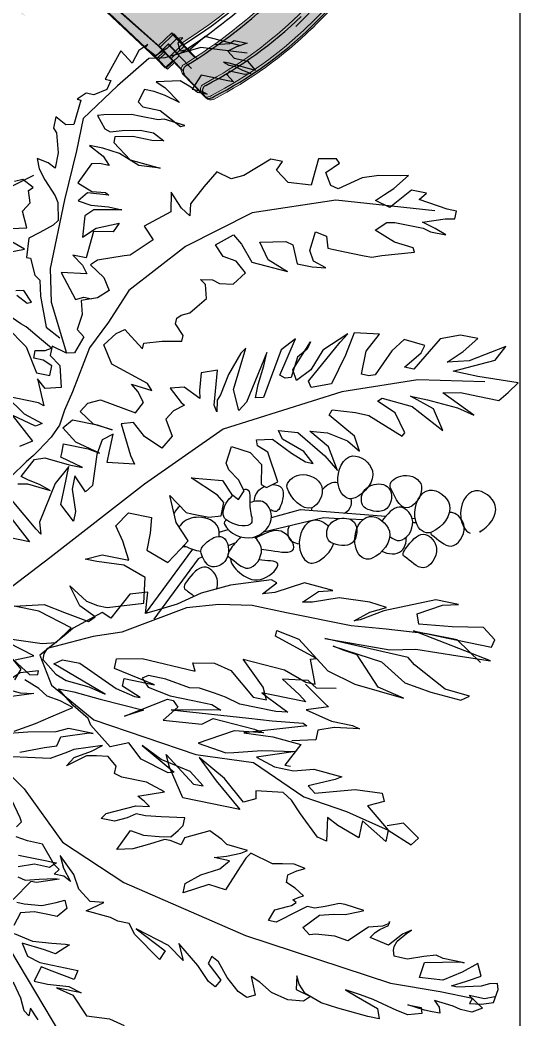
# Model space of a CAD drawing. Header units: millimetres. Extents: x -2729 to 15248, y -12439 to 5292.
# Drawn here: x 6754 to 6833.4, y -9049.9 to -8891.2 of the extents above; entities that cross this region are included whole.
import ezdxf

# ---------------------------------------------------------------- set-up
doc = ezdxf.new("R2010")
doc.units = ezdxf.units.MM
doc.layers.add('ARBOLES', color=118, linetype='Continuous')
doc.layers.add('tefris', color=39, linetype='Continuous')
doc.layers.add('DUVAR', color=7, linetype='Continuous', lineweight=30)

# ---------------------------------------------------------------- blocks, each defined once
blk = doc.blocks.new('drudtu')
at = {"layer": 'ARBOLES', "color": 108}
for points in [[(-13.0392, 0.1993), (-13.1154, 0.2967)], [(-13.3738, 0.1909), (-13.4077, 0.1401), (-13.4586, 0.1062), (-13.4586, 0.0766), (-13.4374, 0.0766), (-13.4289, 0.0977), (-13.4289, 0.1189), (-13.412, 0.1189), (-13.4077, 0.0977), (-13.3993, 0.085), (-13.3865, 0.1104), (-13.3654, 0.1485), (-13.3611, 0.1612), (-13.3484, 0.1909)], [(-13.3018, 0.1824), (-13.3145, 0.157), (-13.3103, 0.1485), (-13.2891, 0.1697), (-13.2933, 0.1866)], [(-13.2213, 0.2374), (-13.2001, 0.1866), (-13.1832, 0.2374)], [(-13.162, 0.2247), (-13.1536, 0.1909), (-13.1197, 0.2078), (-13.0985, 0.1951), (-13.0731, 0.2036), (-13.0646, 0.1951), (-13.0519, 0.2205), (-13.0604, 0.2374)], [(-14.0008, -0.6726), (-14.0093, -0.6302), (-13.9966, -0.6091), (-14.005, -0.554), (-14.0304, -0.5964), (-14.0432, -0.6133), (-14.0432, -0.5371), (-14.0432, -0.5159), (-14.0516, -0.5329), (-14.0728, -0.5794), (-14.077, -0.554), (-14.077, -0.4736), (-14.0686, -0.4397), (-14.0643, -0.4143), (-14.0601, -0.3805), (-14.0643, -0.3593), (-14.0559, -0.3043), (-14.0559, -0.2662), (-14.0643, -0.2535), (-14.0813, -0.2704), (-14.0898, -0.3212), (-14.0898, -0.372), (-14.0898, -0.4143), (-14.0982, -0.4355), (-14.1194, -0.3297), (-14.1025, -0.499), (-14.0982, -0.5498), (-14.0898, -0.6175), (-14.094, -0.626), (-14.1363, -0.4948), (-14.1321, -0.5583), (-14.1363, -0.6218), (-14.1872, -0.5964), (-14.1872, -0.6091)], [(-14.005, -0.6048), (-14.0389, -0.6556), (-14.0432, -0.6641), (-14.0601, -0.6175), (-14.0728, -0.6768), (-14.0728, -0.7234), (-14.077, -0.7403), (-14.0855, -0.6853), (-14.0982, -0.6514), (-14.1194, -0.6514), (-14.1321, -0.6006)]]:
    blk.add_lwpolyline(points, dxfattribs=at)
at = {"layer": 'ARBOLES', "color": 92}
for points in [[(-12.6706, -0.1859), (-12.6664, -0.1055), (-12.7003, -0.0801), (-12.7087, -0.0589), (-12.6918, -0.0504), (-12.6791, -0.0589), (-12.6833, -0.0462), (-12.7087, -0.0293), (-12.7299, -0.0081), (-12.7172, 0.0173), (-12.7087, 0.0131), (-12.7257, 0.03), (-12.7553, 0.0385), (-12.7342, 0.0681), (-12.8019, 0.0893), (-12.8019, 0.0766), (-12.8231, 0.0808), (-12.8401, 0.1062), (-12.8401, 0.1231), (-12.857, 0.1401), (-12.857, 0.1316), (-12.9121, 0.1358), (-12.9163, 0.1528), (-12.9036, 0.1782), (-12.929, 0.1782), (-12.9375, 0.1697), (-12.9799, 0.157), (-13.0138, 0.157), (-13.0053, 0.1739), (-13.001, 0.1993), (-13.0222, 0.1909), (-13.0434, 0.1739), (-13.0731, 0.1443), (-13.0858, 0.1358), (-13.1239, 0.1274), (-13.1366, 0.1358), (-13.1578, 0.1612), (-13.1747, 0.1824), (-13.2171, 0.1782), (-13.2171, 0.1697), (-13.251, 0.1528), (-13.2595, 0.1401), (-13.2933, 0.1316), (-13.3569, 0.1062), (-13.3738, 0.0723)], [(-13.2806, -0.8546), (-13.3061, -0.7107), (-13.3654, -0.554), (-13.4967, -0.317), (-13.6492, -0.173), (-13.8483, -0.0037), (-13.9881, 0.1191)], [(-14.0389, 0.0471), (-14.0347, -0.0249), (-14.0262, -0.0545), (-13.9881, -0.0799), (-13.9669, -0.0037), (-13.9669, 0.0513), (-13.95, -0.0122), (-13.9584, -0.0587), (-13.9669, -0.1138), (-13.9542, -0.1265), (-13.9372, -0.0884), (-13.8991, -0.0587), (-13.9245, -0.1011), (-13.9288, -0.1265), (-13.9288, -0.1476), (-13.9034, -0.2238), (-13.8483, -0.2154), (-13.8313, -0.1646), (-13.8356, -0.1053), (-13.8356, -0.0799), (-13.8186, -0.1138), (-13.8186, -0.173), (-13.7805, -0.1519), (-13.7509, -0.1307), (-13.717, -0.1519), (-13.717, -0.2027), (-13.7509, -0.2069), (-13.789, -0.2069), (-13.8059, -0.2577), (-13.772, -0.2789), (-13.7509, -0.2916), (-13.717, -0.2577), (-13.6619, -0.2323), (-13.6915, -0.2746), (-13.6915, -0.2873), (-13.6915, -0.3254), (-13.6831, -0.3508), (-13.6534, -0.3508), (-13.6407, -0.3339), (-13.6153, -0.2704), (-13.6111, -0.3043), (-13.6068, -0.3381), (-13.6322, -0.3635), (-13.6407, -0.3805), (-13.6195, -0.3889), (-13.5983, -0.372), (-13.5814, -0.3466), (-13.5687, -0.3381), (-13.5306, -0.3424), (-13.5348, -0.3847), (-13.556, -0.4143), (-13.5983, -0.4228), (-13.6026, -0.4355), (-13.5856, -0.4567), (-13.5263, -0.4228), (-13.5179, -0.3974), (-13.5052, -0.3932), (-13.4967, -0.427), (-13.5179, -0.4736), (-13.5306, -0.5075), (-13.5306, -0.5244), (-13.5094, -0.499), (-13.4924, -0.4482), (-13.4755, -0.4355), (-13.4713, -0.4778), (-13.5094, -0.5456), (-13.5348, -0.5794), (-13.4882, -0.5498), (-13.4628, -0.5032), (-13.4586, -0.5413), (-13.467, -0.5879), (-13.484, -0.6175), (-13.4543, -0.6006), (-13.4204, -0.5371), (-13.4077, -0.5413), (-13.4035, -0.5921), (-13.4035, -0.6218), (-13.4331, -0.7022), (-13.4247, -0.7064), (-13.3865, -0.6768), (-13.3696, -0.6345), (-13.3611, -0.6429), (-13.3654, -0.7107), (-13.4035, -0.7869), (-13.3611, -0.7572), (-13.3442, -0.7022), (-13.3442, -0.7403), (-13.3484, -0.808), (-13.3569, -0.8461), (-13.323, -0.7699), (-13.3145, -0.808), (-13.3145, -0.8461), (-13.3145, -0.8927), (-13.2933, -0.9096), (-13.2679, -0.9266), (-13.2722, -0.8377), (-13.2722, -0.7826), (-13.2298, -0.8673), (-13.1959, -0.8842), (-13.2425, -0.8123), (-13.2552, -0.7657), (-13.2256, -0.7953), (-13.1917, -0.8207), (-13.1917, -0.7826), (-13.2086, -0.7403), (-13.2849, -0.698), (-13.2849, -0.6768), (-13.2467, -0.7064), (-13.2298, -0.7107), (-13.2256, -0.6641), (-13.2552, -0.6429), (-13.3145, -0.6175), (-13.3188, -0.6048), (-13.3188, -0.5879), (-13.2679, -0.5879), (-13.2256, -0.6091), (-13.234, -0.554), (-13.2849, -0.5456), (-13.3526, -0.5286), (-13.3696, -0.4863), (-13.3569, -0.4778), (-13.2595, -0.5286), (-13.2383, -0.5413), (-13.2849, -0.4948), (-13.3315, -0.4778), (-13.3611, -0.4524), (-13.3399, -0.4397), (-13.2722, -0.4651), (-13.2891, -0.4609), (-13.3103, -0.444), (-13.3569, -0.4397), (-13.3611, -0.427), (-13.3569, -0.4143), (-13.2722, -0.4313), (-13.3018, -0.4059), (-13.412, -0.3889), (-13.4162, -0.372), (-13.3865, -0.372), (-13.3442, -0.3762), (-13.3145, -0.3762), (-13.4289, -0.3551), (-13.4501, -0.3424), (-13.4077, -0.3212), (-13.3145, -0.3297), (-13.3272, -0.3212), (-13.3781, -0.3043), (-13.4247, -0.2958), (-13.4374, -0.2916), (-13.4628, -0.2958), (-13.4501, -0.2873), (-13.3738, -0.2789), (-13.3865, -0.245), (-13.4247, -0.2492), (-13.4416, -0.2535), (-13.4247, -0.2154), (-13.4331, -0.1857), (-13.4586, -0.2154), (-13.4628, -0.2238), (-13.4797, -0.2027), (-13.5009, -0.19), (-13.5348, -0.2111), (-13.5645, -0.1942), (-13.5475, -0.1519), (-13.5221, -0.1222), (-13.5306, -0.0968), (-13.5941, -0.1307), (-13.6111, -0.1434), (-13.6195, -0.0841), (-13.5941, -0.0841), (-13.556, -0.0841), (-13.5729, -0.063), (-13.6068, -0.0587), (-13.6746, -0.063), (-13.6915, -0.0503), (-13.6619, -0.0206), (-13.6915, -0.0206), (-13.7381, -0.0376), (-13.7593, -0.0376), (-13.7297, -0.0037), (-13.6915, -0.0037), (-13.6449, -0.0037), (-13.6873, 0.0175), (-13.7763, 0.0344), (-13.8017, 0.0259), (-13.7932, 0.0386), (-13.7424, 0.1021)], [(-13.772, 0.1064), (-13.8229, 0.0471), (-13.8229, 0.0937)], [(-14.0813, 0.0259), (-14.0643, -0.0122), (-14.0474, 0.0471)], [(-14.0686, 0.0513), (-14.1067, -0.0122), (-14.1025, -0.0291), (-14.094, -0.0291), (-14.1067, 0.009), (-14.1406, 0.0429)], [(-14.1448, 0.0725), (-14.1491, 0.0005), (-14.1448, -0.0291), (-14.1702, 0.0429)], [(-14.3058, 0.0217), (-14.3524, -0.0503), (-14.4498, -0.1561), (-14.5091, -0.3043), (-14.5684, -0.5879), (-14.6066, -0.9181), (-14.6023, -1.0282), (-14.6023, -1.1001), (-14.615, -1.0961), (-14.6108, -1.1215), (-14.6023, -1.1469), (-14.5727, -1.1511), (-14.56, -1.1469), (-14.5642, -1.13), (-14.5727, -1.113), (-14.5854, -1.0622), (-14.5854, -1.0495), (-14.5684, -1.0792), (-14.5515, -1.1088), (-14.5261, -1.0961), (-14.5515, -1.0665), (-14.5769, -1.0284), (-14.5812, -0.9776), (-14.5473, -0.9818), (-14.5303, -1.058), (-14.5303, -1.0665), (-14.5303, -1.0199), (-14.5261, -1.003), (-14.5346, -0.9776), (-14.5473, -0.9437), (-14.5473, -0.9268), (-14.5473, -0.9141), (-14.5346, -0.9098), (-14.5261, -0.9098), (-14.5134, -0.9141), (-14.4922, -0.931), (-14.4837, -0.9395), (-14.4964, -0.9225), (-14.5261, -0.8971), (-14.5176, -0.8548), (-14.5049, -0.8633), (-14.4964, -0.8717), (-14.4837, -0.8887), (-14.4753, -0.8887), (-14.4795, -0.8887), (-14.488, -0.876), (-14.4964, -0.8463), (-14.5346, -0.8082), (-14.5303, -0.7786), (-14.5346, -0.7363), (-14.5388, -0.7236), (-14.5261, -0.7066), (-14.4922, -0.7363), (-14.4837, -0.7659), (-14.4795, -0.7913), (-14.4668, -0.8209), (-14.4625, -0.8294), (-14.4583, -0.7871), (-14.4583, -0.7744), (-14.471, -0.7447), (-14.4795, -0.7236), (-14.4795, -0.7066), (-14.4922, -0.6897), (-14.5261, -0.6474), (-14.5261, -0.6304), (-14.5007, -0.6389), (-14.488, -0.6643), (-14.4837, -0.6728), (-14.4753, -0.6812), (-14.471, -0.6728), (-14.4625, -0.6855), (-14.4583, -0.6939), (-14.4456, -0.6728), (-14.4371, -0.6516), (-14.4287, -0.6516), (-14.4202, -0.6516), (-14.4075, -0.6685), (-14.399, -0.6855), (-14.3948, -0.6601), (-14.399, -0.6347), (-14.4032, -0.6135), (-14.3905, -0.5627), (-14.4032, -0.5542), (-14.4244, -0.5457), (-14.4795, -0.5246), (-14.4753, -0.4865), (-14.5049, -0.4357), (-14.4837, -0.4357), (-14.4583, -0.4653), (-14.4371, -0.5034), (-14.4159, -0.5203), (-14.4159, -0.4865), (-14.4075, -0.5119), (-14.3948, -0.5415), (-14.3863, -0.5542), (-14.3821, -0.5076), (-14.3736, -0.4949), (-14.3609, -0.4653), (-14.3863, -0.4145), (-14.4032, -0.4103), (-14.399, -0.3849), (-14.399, -0.3722), (-14.4159, -0.3425), (-14.4244, -0.3256), (-14.4329, -0.3087), (-14.4414, -0.2748), (-14.3948, -0.296), (-14.399, -0.3256), (-14.3948, -0.3595), (-14.3905, -0.3849), (-14.3736, -0.3976), (-14.3609, -0.406), (-14.3439, -0.406), (-14.3524, -0.3552), (-14.3566, -0.3214), (-14.3566, -0.3002), (-14.3693, -0.2833), (-14.3821, -0.2579), (-14.3821, -0.2282), (-14.3693, -0.2367), (-14.3397, -0.296), (-14.3355, -0.3256), (-14.327, -0.3129), (-14.3185, -0.296), (-14.2973, -0.351), (-14.2846, -0.3087), (-14.2846, -0.2536), (-14.2804, -0.2367), (-14.2634, -0.2367), (-14.2465, -0.2155), (-14.2507, -0.1901), (-14.255, -0.169), (-14.2846, -0.1309), (-14.2634, -0.1436), (-14.2423, -0.1774), (-14.2253, -0.1986), (-14.2465, -0.1393), (-14.255, -0.1266), (-14.2761, -0.0928), (-14.2973, 0.0385)], [(-14.2761, -0.025), (-14.255, -0.0758), (-14.2465, -0.1012), (-14.2253, -0.1055), (-14.2041, -0.1647), (-14.2041, -0.1732), (-14.2041, -0.1182), (-14.2168, -0.0928), (-14.2296, -0.0335), (-14.2465, 0.0258)], [(-14.2338, -0.0039), (-14.2084, -0.0462), (-14.1872, -0.0758), (-14.1575, -0.1182), (-14.1491, -0.0885), (-14.1448, -0.0589), (-14.1321, -0.0377), (-14.1194, -0.0039)], [(-12.6833, -0.2028), (-12.6918, -0.1012), (-12.7299, -0.0293), (-12.7384, 0.0046), (-12.8104, 0.0596), (-12.8951, 0.1189), (-12.9672, 0.1189), (-13.0773, 0.1231), (-13.2298, 0.1231), (-13.3018, 0.1062), (-13.4035, 0.0512)], [(-14.5896, -1.1469), (-14.5981, -1.1257), (-14.5981, -1.0919), (-14.6193, -1.1257), (-14.632, -1.1046), (-14.632, -1.0792), (-14.6278, -1.0622), (-14.6235, -1.0199), (-14.6362, -1.0326), (-14.6489, -1.0368), (-14.6489, -1.0199), (-14.6489, -1.003), (-14.6447, -0.9649), (-14.6447, -0.9945), (-14.6574, -0.9987), (-14.6659, -0.9691), (-14.6616, -0.9437), (-14.6489, -0.8887), (-14.6447, -0.859), (-14.6405, -0.8252), (-14.6489, -0.8506), (-14.6659, -0.9014), (-14.6871, -0.9098), (-14.6871, -0.8844), (-14.6828, -0.8167), (-14.6786, -0.7786), (-14.6659, -0.7405), (-14.6489, -0.7236), (-14.632, -0.7151), (-14.6616, -0.7193), (-14.6701, -0.7532), (-14.6828, -0.7405), (-14.6871, -0.7066), (-14.6786, -0.6685), (-14.6616, -0.6389), (-14.6532, -0.6177), (-14.6913, -0.6347), (-14.6998, -0.6177), (-14.6913, -0.5966), (-14.6659, -0.5669), (-14.6362, -0.5415), (-14.6278, -0.5246), (-14.6447, -0.5203), (-14.6744, -0.5542), (-14.6913, -0.5457), (-14.6828, -0.5288), (-14.6532, -0.4992), (-14.6405, -0.4822), (-14.615, -0.4484), (-14.6489, -0.4653), (-14.6235, -0.4272), (-14.6023, -0.351), (-14.6362, -0.423), (-14.6574, -0.4145), (-14.615, -0.351), (-14.5939, -0.3341), (-14.5939, -0.3087), (-14.5896, -0.2917), (-14.5854, -0.2367), (-14.56, -0.2706), (-14.5642, -0.2409), (-14.543, -0.2113), (-14.5134, -0.1944), (-14.4795, -0.1563), (-14.5049, -0.169), (-14.5303, -0.1901), (-14.5218, -0.1732), (-14.5218, -0.152), (-14.5091, -0.1605), (-14.5007, -0.1478), (-14.4625, -0.1139), (-14.4625, -0.0801), (-14.4583, -0.0547)], [(-14.4371, -0.0504), (-14.4244, -0.0589), (-14.4159, -0.0547), (-14.3821, -0.0293)], [(-14.1236, 0.0173), (-14.0982, 0.0088), (-14.0813, 0.03)], [(-12.6791, -0.1309), (-12.6706, -0.1605), (-12.6622, -0.169), (-12.6622, -0.1986), (-12.6749, -0.1774), (-12.6876, -0.1605), (-12.7003, -0.1774), (-12.7003, -0.1944), (-12.7003, -0.2071), (-12.7172, -0.2282), (-12.713, -0.169), (-12.713, -0.1563), (-12.7172, -0.169), (-12.7172, -0.1817), (-12.7215, -0.1986), (-12.7257, -0.2198), (-12.7299, -0.2071), (-12.7299, -0.1732), (-12.7384, -0.169), (-12.7511, -0.1859), (-12.7511, -0.1732), (-12.7511, -0.1563), (-12.7511, -0.1393), (-12.7511, -0.1139), (-12.785, -0.1012), (-12.785, -0.1224), (-12.7892, -0.1351), (-12.7892, -0.1139), (-12.7808, -0.097), (-12.7723, -0.0716), (-12.785, -0.0208), (-12.7935, -0.042), (-12.8189, -0.0801), (-12.8104, -0.0462), (-12.8062, -0.0208), (-12.8062, 0.0004), (-12.8358, 0.0088), (-12.8443, -0.0039), (-12.8443, -0.042), (-12.8697, -0.0928), (-12.8655, -0.1012), (-12.8613, -0.0547), (-12.8655, -0.042), (-12.8655, -0.0039), (-12.8655, 0.0173), (-12.8782, 0.0766), (-12.8824, 0.0893), (-12.9079, 0.0681), (-12.9121, 0.0554), (-12.9036, 0.03), (-12.8951, -0.0081), (-12.8951, -0.0377), (-12.9079, -0.0631), (-12.9121, -0.0377), (-12.9121, 0.0046), (-12.9206, 0.0427), (-12.9333, 0.0427), (-12.9629, 0.0004), (-12.9672, -0.0674), (-12.9714, -0.0208), (-12.9544, 0.0258), (-12.9502, 0.0639), (-12.9502, 0.0935), (-12.9672, 0.0596), (-12.9841, 0.0427), (-12.9841, 0.0639), (-12.9883, 0.0808), (-13.0349, 0.102), (-13.0476, 0.0681), (-13.0434, 0.0385), (-13.0476, 0.03), (-13.0519, 0.0766), (-13.0731, 0.0935), (-13.0773, 0.0639), (-13.0731, 0.0258), (-13.0731, -0.0039), (-13.0858, 0.0554), (-13.1027, 0.0723), (-13.1493, 0.0681), (-13.1239, 0.0427), (-13.1027, -0.0039), (-13.1239, 0.0046), (-13.1324, 0.0469), (-13.1917, 0.0512), (-13.1917, 0.0808), (-13.2086, 0.0554), (-13.2256, 0.0427), (-13.234, 0.0977), (-13.2849, 0.0554), (-13.2764, 0.0385), (-13.2764, 0.0215)], [(-14.8607, -0.2367), (-14.704, -0.0928)], [(-14.4964, -0.0674), (-14.4964, -0.1266), (-14.4964, -0.1436), (-14.4964, -0.152), (-14.5091, -0.1393), (-14.5091, -0.1055), (-14.5218, -0.0716)], [(-14.543, -0.0758), (-14.5473, -0.0928), (-14.5388, -0.1224), (-14.5303, -0.1563), (-14.5303, -0.1647), (-14.5473, -0.1182), (-14.5473, -0.1055), (-14.5939, -0.0758)], [(-14.5981, -0.0843), (-14.5981, -0.1012), (-14.5939, -0.1393), (-14.5812, -0.169), (-14.5727, -0.1859), (-14.5896, -0.1944), (-14.6108, -0.1774), (-14.6108, -0.1563), (-14.6108, -0.1266), (-14.6193, -0.097), (-14.6489, -0.0885)], [(-14.6659, -0.0928), (-14.6744, -0.1351), (-14.6701, -0.1774), (-14.6659, -0.2071), (-14.6659, -0.2155), (-14.6913, -0.1901), (-14.6871, -0.1647), (-14.6828, -0.1139), (-14.7082, -0.1309), (-14.7167, -0.1605), (-14.7167, -0.2452), (-14.7379, -0.2409), (-14.7294, -0.1901), (-14.7252, -0.1647), (-14.7591, -0.1563), (-14.7591, -0.1859), (-14.7548, -0.2325), (-14.7633, -0.2621), (-14.7633, -0.2071), (-14.7718, -0.2452), (-14.8099, -0.2833), (-14.8057, -0.3341), (-14.8141, -0.3679)], [(-14.8396, -0.1817), (-14.8184, -0.1605), (-14.8353, -0.1605), (-14.8269, -0.1478), (-14.8014, -0.1351), (-14.7718, -0.1139), (-14.7633, -0.0928), (-14.7676, -0.0716), (-14.6616, -0.0377), (-14.6701, -0.025), (-14.6532, -0.0123), (-14.5812, 0.0088), (-14.5218, 0.0088), (-14.4795, 0.0385), (-14.4583, 0.0427), (-14.4032, 0.0427), (-14.327, 0.0427), (-14.2973, 0.0554), (-14.2889, 0.0554)]]:
    blk.add_lwpolyline(points, dxfattribs=at)
at = {"layer": 'ARBOLES', "color": 72}
for points in [[(-12.9375, -0.6728), (-12.9587, -0.4568), (-13.0222, -0.2833), (-13.1239, -0.1563), (-13.2425, -0.0547), (-13.3188, -0.025), (-13.3823, 0.0046), (-13.484, 0.0215), (-13.5263, 0.03), (-13.5602, 0.0342), (-13.5899, 0.0469), (-13.6238, 0.0681), (-13.6365, 0.0766), (-13.6534, 0.0893), (-13.6916, 0.1147)], [(-13.7043, 0.0977), (-13.7, 0.0766), (-13.7043, 0.0258), (-13.6958, 0.0512), (-13.6916, 0.0766), (-13.6873, 0.0935), (-13.6534, 0.0766), (-13.645, 0.0723), (-13.6365, 0.0512), (-13.6407, -0.0039), (-13.6407, -0.0335), (-13.628, 0.0173), (-13.6195, 0.0173), (-13.5984, 0.0173), (-13.5984, -0.0377), (-13.6026, -0.0631), (-13.5899, -0.0081), (-13.5645, 0.0258), (-13.5433, 0.0088), (-13.5433, -0.0462), (-13.5475, -0.0801), (-13.5433, -0.0377), (-13.5221, -0.0039), (-13.5009, -0.0166), (-13.4882, -0.042), (-13.5009, -0.1224), (-13.4755, -0.1351), (-13.4543, -0.1182), (-13.4416, -0.1012), (-13.4459, -0.1478), (-13.4331, -0.1351), (-13.4077, -0.0504), (-13.3696, -0.025), (-13.3399, -0.0462), (-13.3272, -0.0631), (-13.3399, -0.0801), (-13.3611, -0.1097), (-13.3484, -0.1097), (-13.3357, -0.1478), (-13.3272, -0.1901), (-13.3145, -0.1901), (-13.2933, -0.169), (-13.2806, -0.169), (-13.2722, -0.1774), (-13.2637, -0.1944), (-13.2467, -0.2071), (-13.2256, -0.224), (-13.1959, -0.2155), (-13.1874, -0.2028), (-13.1832, -0.2282), (-13.1874, -0.2452), (-13.1832, -0.2748), (-13.1536, -0.296), (-13.1324, -0.2706), (-13.1281, -0.2409), (-13.107, -0.2198), (-13.0773, -0.2536), (-13.0942, -0.2748), (-13.1281, -0.3044), (-13.1324, -0.3849), (-13.1281, -0.3722), (-13.1154, -0.3383), (-13.0815, -0.3129), (-13.0688, -0.3679), (-13.0731, -0.3849), (-13.1112, -0.4018), (-13.1112, -0.4357), (-13.107, -0.4653), (-13.0985, -0.4357), (-13.0773, -0.423), (-13.0349, -0.4272), (-13.0392, -0.4526), (-13.0646, -0.4611), (-13.0646, -0.4738), (-13.0646, -0.4949), (-13.0646, -0.5415), (-13.0646, -0.5584), (-13.0561, -0.5796), (-13.0349, -0.6474), (-13.0265, -0.6431), (-13.0222, -0.6008), (-13.0053, -0.5542), (-12.9841, -0.5754), (-12.9799, -0.5923), (-12.9799, -0.6558), (-12.9841, -0.6728), (-12.9841, -0.7066), (-12.9756, -0.6812), (-12.9672, -0.6516), (-12.9502, -0.6982), (-12.946, -0.7193), (-12.929, -0.7193), (-12.929, -0.6982), (-12.9206, -0.6347), (-12.9036, -0.6474), (-12.9036, -0.6135), (-12.9502, -0.5754), (-12.9417, -0.5415), (-12.9248, -0.5584), (-12.9079, -0.5754), (-12.874, -0.6008), (-12.8782, -0.5839), (-12.8867, -0.5373), (-12.8994, -0.5034), (-12.9333, -0.4568), (-12.929, -0.4399), (-12.9036, -0.423), (-12.8782, -0.4484), (-12.8697, -0.4399), (-12.8782, -0.4018), (-12.9375, -0.3976), (-12.9417, -0.3468), (-12.9206, -0.3171), (-12.8994, -0.3256), (-12.8994, -0.3002), (-12.946, -0.2494), (-12.9587, -0.224), (-12.9502, -0.1901), (-12.9883, -0.169), (-13.0307, -0.1478), (-13.0561, -0.152), (-13.0434, -0.1309), (-13.0138, -0.1012), (-13.0561, -0.1097), (-13.0985, -0.0589), (-13.1239, -0.0843), (-13.1663, -0.042), (-13.1705, -0.0293), (-13.1917, 0.0258), (-13.2044, 0.0385), (-13.2256, 0.0046), (-13.251, -0.0123), (-13.2722, 0.0088), (-13.2849, 0.0427), (-13.3145, 0.0342), (-13.3484, 0.0385), (-13.3611, 0.0215), (-13.3993, 0.0342), (-13.4035, 0.0512), (-13.395, 0.085), (-13.4162, 0.085), (-13.4331, 0.0596), (-13.4797, 0.0469), (-13.4882, 0.0808), (-13.4713, 0.102), (-13.5263, 0.0766), (-13.5221, 0.0893), (-13.5221, 0.1612), (-13.5518, 0.1147), (-13.5645, 0.0723), (-13.5729, 0.085), (-13.5602, 0.1401), (-13.6068, 0.085), (-13.6238, 0.1104)], [(-13.8822, -0.9689), (-13.8441, -0.9096), (-13.8441, -0.8419), (-13.8525, -0.753), (-13.861, -0.6768), (-13.861, -0.5329), (-13.861, -0.4567), (-13.8737, -0.3847), (-13.8949, -0.317), (-13.9754, -0.19), (-13.9966, -0.1307), (-14.0432, -0.0376), (-14.0559, -0.0333), (-14.0686, -0.0333), (-14.094, -0.0672), (-14.1025, -0.0926), (-14.1067, -0.1434), (-14.1152, -0.1815), (-14.0728, -0.0587), (-14.0601, -0.0757), (-14.0601, -0.1138), (-14.0982, -0.2027), (-14.1067, -0.245), (-14.1067, -0.2577), (-14.0898, -0.2154), (-14.0728, -0.2154), (-14.0728, -0.2831), (-14.0559, -0.19), (-14.0347, -0.19), (-14.022, -0.245), (-14.0262, -0.3635), (-14.0093, -0.3551), (-14.0008, -0.4016), (-14.0093, -0.4397), (-14.0559, -0.499), (-14.0559, -0.5286), (-14.0304, -0.5159), (-13.9796, -0.4609), (-13.9838, -0.554), (-14.0008, -0.6048), (-14.0008, -0.626), (-13.95, -0.6048), (-13.9457, -0.6175), (-13.9372, -0.5879), (-13.9161, -0.5202), (-13.9034, -0.5202), (-13.9118, -0.571), (-13.9669, -0.6472), (-13.9838, -0.7107), (-13.9923, -0.8207), (-13.9796, -0.7615), (-13.9203, -0.7022), (-13.9161, -0.6726), (-13.9118, -0.6472), (-13.9245, -0.7572), (-13.9584, -0.8165), (-13.9669, -0.8758), (-13.9711, -0.9435), (-13.9584, -0.9604), (-13.9542, -0.9054), (-13.9161, -0.8292), (-13.9034, -0.8123), (-13.8991, -0.626), (-13.8949, -0.7699), (-13.8822, -0.825), (-13.8779, -0.9181), (-13.8737, -0.9901), (-13.8441, -0.8123), (-13.8441, -0.8885), (-13.8441, -0.9858), (-13.8271, -0.9901), (-13.8059, -0.9604), (-13.8186, -0.8927), (-13.8271, -0.8207), (-13.8059, -0.8123), (-13.7763, -0.8631), (-13.7678, -0.8969), (-13.7678, -0.8461), (-13.8144, -0.7403), (-13.8441, -0.6937), (-13.8483, -0.681), (-13.8229, -0.7107), (-13.8059, -0.7445), (-13.8017, -0.7064), (-13.8059, -0.6387), (-13.8271, -0.5837), (-13.8313, -0.5625), (-13.8017, -0.5921), (-13.7932, -0.6218), (-13.789, -0.5583), (-13.8229, -0.499), (-13.8313, -0.4736), (-13.8017, -0.499), (-13.7975, -0.4863), (-13.8271, -0.4016), (-13.8568, -0.3424), (-13.8906, -0.2958), (-13.9161, -0.2492), (-13.9245, -0.2323), (-13.8779, -0.2281), (-13.8906, -0.19), (-13.95, -0.1603), (-13.9415, -0.1392), (-13.9881, -0.0841), (-14.005, -0.0714), (-14.0601, -0.0249), (-14.1194, -0.063), (-14.1745, -0.1688), (-14.2041, -0.4016), (-14.1957, -0.5286), (-14.2465, -0.6514), (-14.2592, -0.7488), (-14.2804, -0.8461), (-14.3058, -0.8461), (-14.2719, -0.7869), (-14.2846, -0.7869), (-14.31, -0.7869), (-14.2931, -0.7361), (-14.2804, -0.7107), (-14.3312, -0.7191), (-14.327, -0.698), (-14.2846, -0.6514), (-14.2592, -0.626), (-14.2465, -0.6048), (-14.255, -0.5456), (-14.2719, -0.5498), (-14.2846, -0.5244), (-14.2423, -0.4736), (-14.2084, -0.4101), (-14.2507, -0.4567), (-14.3016, -0.5202), (-14.3016, -0.3932), (-14.2423, -0.3508), (-14.2168, -0.3381), (-14.2677, -0.4101), (-14.2677, -0.4313), (-14.2423, -0.3974), (-14.2295, -0.3297), (-14.2084, -0.2831), (-14.2507, -0.3635), (-14.255, -0.3508), (-14.238, -0.2873), (-14.2084, -0.2535), (-14.2253, -0.2154), (-14.1872, -0.1646), (-14.1745, -0.1561), (-14.1533, -0.118), (-14.1236, -0.0799), (-14.1236, -0.1138), (-14.1279, -0.173), (-14.1321, -0.2704), (-14.1533, -0.2323), (-14.0982, -0.317), (-14.0982, -0.3297), (-14.1109, -0.3424), (-14.1448, -0.317), (-14.1363, -0.4016), (-14.1194, -0.4228), (-14.1236, -0.5159), (-14.1279, -0.5371), (-14.1363, -0.4736), (-14.166, -0.4228), (-14.1787, -0.4016), (-14.1872, -0.4651), (-14.1829, -0.4821), (-14.166, -0.5413), (-14.1533, -0.6133), (-14.1829, -0.5329), (-14.1957, -0.5752), (-14.1957, -0.6175), (-14.1829, -0.6599), (-14.1872, -0.7234), (-14.1957, -0.7107), (-14.2211, -0.6556), (-14.2338, -0.6726), (-14.2084, -0.7572), (-14.2041, -0.8165), (-14.2211, -0.825), (-14.238, -0.7911), (-14.2804, -0.8461), (-14.3016, -0.9012), (-14.2846, -0.9139), (-14.2592, -0.8758), (-14.2719, -0.8419)]]:
    blk.add_lwpolyline(points, dxfattribs=at)
at = {"layer": 'ARBOLES'}
for points in [[(-13.9245, -0.2323), (-13.7669, -0.3053)], [(-13.7788, -0.3292), (-13.7847, -0.3207), (-13.9333, -0.2525)], [(-13.7184, -0.354), (-13.7092, -0.372)], [(-13.7345, -0.3931), (-13.7443, -0.379)], [(-13.6371, -0.6045), (-13.6423, -0.57), (-13.6989, -0.4484)], [(-13.6647, -0.4589), (-13.6348, -0.5172), (-13.6112, -0.7027)], [(-13.6296, -0.6542), (-13.6336, -0.6276)], [(-13.6231, -0.6975), (-13.6232, -0.6968)], [(-13.604, -0.7594), (-13.6031, -0.7664)], [(-13.612, -0.7716), (-13.6133, -0.763)], [(-13.6049, -0.8788), (-13.6051, -0.8758)], [(-13.6026, -0.8754), (-13.6026, -0.8762)], [(-13.6026, -0.9107), (-13.6026, -0.9124), (-13.6028, -0.9105)]]:
    blk.add_lwpolyline(points, dxfattribs=at)
at = {"layer": 'ARBOLES', "color": 92}
for points in [[(-13.6804, -0.2587), (-13.685, -0.2543), (-13.6913, -0.2511), (-13.6984, -0.2492)], [(-13.7656, -0.2827), (-13.7654, -0.2848), (-13.7648, -0.2869), (-13.764, -0.2889)], [(-13.695, -0.3181), (-13.6938, -0.3175), (-13.6927, -0.3168), (-13.6915, -0.316)]]:
    blk.add_open_spline(points, degree=3, dxfattribs=at)
at = {"layer": 'ARBOLES', "color": 104}
for points, knots in [([(-13.7279, -0.3554), (-13.721, -0.3551), (-13.6974, -0.3487), (-13.69, -0.3024), (-13.7074, -0.2741), (-13.7239, -0.2665), (-13.7252, -0.2659)], [0.0893167, 0.0893167, 0.0893167, 0.0893167, 0.1079303, 0.1556989, 0.1999244, 0.2037073, 0.2037073, 0.2037073, 0.2037073]), ([(-13.763, -0.2843), (-13.7632, -0.2852), (-13.7634, -0.2861), (-13.7636, -0.287), (-13.7659, -0.2979), (-13.7684, -0.311), (-13.7675, -0.3227)], [0.25320737, 0.25320737, 0.25320737, 0.25320737, 0.25597691, 0.25597691, 0.25597691, 0.28938797, 0.28938797, 0.28938797, 0.28938797]), ([(-13.6169, -0.3869), (-13.6151, -0.391), (-13.6138, -0.4046), (-13.6537, -0.4042), (-13.6944, -0.4319), (-13.6985, -0.382), (-13.6899, -0.366), (-13.6884, -0.3627), (-13.6836, -0.352), (-13.6607, -0.3504), (-13.6399, -0.3625), (-13.634, -0.367)], [0.0758218, 0.0758218, 0.0758218, 0.0758218, 0.0909654, 0.1322765, 0.163188, 0.2095062, 0.2203612, 0.2203612, 0.2203612, 0.2555869, 0.2728532, 0.2728532, 0.2728532, 0.2728532])]:
    blk.add_open_spline(points, degree=3, knots=knots, dxfattribs=at)
at = {"layer": 'ARBOLES', "color": 92}
for points, knots in [([(-13.8414, -0.3731), (-13.8357, -0.3739), (-13.8143, -0.373), (-13.7873, -0.3362), (-13.8203, -0.3132), (-13.8534, -0.2992), (-13.8561, -0.3067), (-13.8587, -0.3138), (-13.8631, -0.3214), (-13.8667, -0.3288)], [0.0841148, 0.0841148, 0.0841148, 0.0841148, 0.0989275, 0.1383661, 0.1845461, 0.2085991, 0.2085991, 0.2085991, 0.2313288, 0.2313288, 0.2313288, 0.2313288]), ([(-13.6892, -0.3645), (-13.6928, -0.3613), (-13.6963, -0.3591), (-13.6994, -0.3615), (-13.7174, -0.3755), (-13.7321, -0.4324), (-13.6693, -0.4712), (-13.6285, -0.439), (-13.6362, -0.4157), (-13.6422, -0.4063)], [0.2552211, 0.2552211, 0.2552211, 0.2552211, 0.2669469, 0.2669469, 0.2669469, 0.335188, 0.3973759, 0.4307845, 0.4613566, 0.4613566, 0.4613566, 0.4613566]), ([(-13.769, -0.3892), (-13.7694, -0.3892), (-13.7697, -0.3893), (-13.7701, -0.3894), (-13.7833, -0.3934), (-13.8028, -0.4215), (-13.812, -0.4683), (-13.7473, -0.5109), (-13.7597, -0.4669), (-13.7603, -0.4508)], [0.2415713, 0.2415713, 0.2415713, 0.2415713, 0.2426918, 0.2426918, 0.2426918, 0.2842813, 0.3332464, 0.3782505, 0.4202868, 0.4202868, 0.4202868, 0.4202868]), ([(-13.6375, -0.4153), (-13.6278, -0.4134), (-13.613, -0.4166), (-13.603, -0.4276), (-13.601, -0.4306)], [0.01459037, 0.01459037, 0.01459037, 0.01459037, 0.04252685, 0.05156097, 0.05156097, 0.05156097, 0.05156097]), ([(-13.5938, -0.4465), (-13.5916, -0.4552), (-13.5932, -0.4726), (-13.6218, -0.4761), (-13.6546, -0.4719), (-13.6491, -0.4567), (-13.6485, -0.4528)], [0.0663066, 0.0663066, 0.0663066, 0.0663066, 0.08970241, 0.11456439, 0.14580135, 0.15684259, 0.15684259, 0.15684259, 0.15684259]), ([(-13.6532, -0.7202), (-13.6569, -0.7281), (-13.6646, -0.7519), (-13.61, -0.7764), (-13.5733, -0.7265), (-13.6003, -0.7077), (-13.6215, -0.6975), (-13.6232, -0.6968)], [0.0238737, 0.0238737, 0.0238737, 0.0238737, 0.048176, 0.0989275, 0.1383661, 0.1845461, 0.1885828, 0.1885828, 0.1885828, 0.1885828]), ([(-13.6263, -0.8055), (-13.6286, -0.8058), (-13.6303, -0.8069), (-13.6311, -0.8093), (-13.6366, -0.8244), (-13.6651, -0.8591), (-13.599, -0.8887), (-13.5724, -0.8525), (-13.5749, -0.8391), (-13.5758, -0.8368)], [0.201014, 0.201014, 0.201014, 0.201014, 0.2085991, 0.2085991, 0.2085991, 0.2567751, 0.3075265, 0.3469652, 0.3556622, 0.3556622, 0.3556622, 0.3556622]), ([(-13.6036, -0.9096), (-13.589, -0.9271), (-13.5381, -0.9536), (-13.4984, -0.8691), (-13.5739, -0.8505), (-13.6082, -0.878), (-13.61, -0.8902)], [0.0036388, 0.0036388, 0.0036388, 0.0036388, 0.0699595, 0.1240003, 0.1901202, 0.2285967, 0.2285967, 0.2285967, 0.2285967])]:
    blk.add_open_spline(points, degree=3, knots=knots, dxfattribs=at)
for points, start_tangent, end_tangent in [([(-13.7714, -0.3242), (-13.7955, -0.3496), (-13.7738, -0.3809), (-13.7279, -0.3628), (-13.7496, -0.329), (-13.7714, -0.3242)], (-0.841341, -0.540504), (-0.841341, -0.540504)), ([(-13.603, -0.6555), (-13.5945, -0.7014), (-13.5498, -0.6966), (-13.551, -0.6591), (-13.58, -0.6422), (-13.603, -0.6555)], (-0.302761, -0.953066), (-0.302761, -0.953066)), ([(-13.6244, -0.8086), (-13.5591, -0.8336), (-13.5362, -0.7847), (-13.5994, -0.7651), (-13.6288, -0.7966), (-13.6244, -0.8086)], (0.593454, -0.804868), (0.593454, -0.804868))]:
    blk.add_spline(points, degree=3, dxfattribs=dict(at, start_tangent=start_tangent, end_tangent=end_tangent))
at = {"layer": 'ARBOLES', "color": 108}
for points, knots in [([(-13.7195, -0.4037), (-13.7253, -0.3981), (-13.7424, -0.3882), (-13.7651, -0.3785), (-13.7678, -0.3861), (-13.7732, -0.4012), (-13.8017, -0.4359), (-13.7409, -0.4631), (-13.7176, -0.4397), (-13.7136, -0.431)], [0.1603922, 0.1603922, 0.1603922, 0.1603922, 0.1845461, 0.2085991, 0.2085991, 0.2085991, 0.2567751, 0.3075265, 0.3359743, 0.3359743, 0.3359743, 0.3359743]), ([(-13.7364, -0.4514), (-13.7358, -0.458), (-13.7349, -0.4826), (-13.7317, -0.542), (-13.6743, -0.4853), (-13.7037, -0.4512), (-13.7115, -0.4386), (-13.7155, -0.4345)], [0.0352112, 0.0352112, 0.0352112, 0.0352112, 0.0550986, 0.1036776, 0.1508346, 0.1940577, 0.2106646, 0.2106646, 0.2106646, 0.2106646]), ([(-13.6746, -0.5005), (-13.6773, -0.4998), (-13.6894, -0.4984), (-13.7033, -0.5044), (-13.706, -0.5128), (-13.7076, -0.518), (-13.7086, -0.524), (-13.7087, -0.53)], [0.15461761, 0.15461761, 0.15461761, 0.15461761, 0.16263517, 0.18915688, 0.18915688, 0.18915688, 0.2053719, 0.2053719, 0.2053719, 0.2053719]), ([(-13.6583, -0.5848), (-13.6515, -0.5743), (-13.6422, -0.5351), (-13.7101, -0.5184), (-13.7492, -0.5526), (-13.7424, -0.5717), (-13.7398, -0.5751), (-13.7297, -0.5889), (-13.7108, -0.6017), (-13.6929, -0.6033)], [0.090791, 0.090791, 0.090791, 0.090791, 0.1240003, 0.1901202, 0.233248, 0.245985, 0.245985, 0.245985, 0.2974051, 0.2974051, 0.2974051, 0.2974051]), ([(-13.6226, -0.6133), (-13.6172, -0.6192), (-13.6064, -0.6259), (-13.594, -0.6232), (-13.5893, -0.6211)], [0.04140156, 0.04140156, 0.04140156, 0.04140156, 0.0636412, 0.07790752, 0.07790752, 0.07790752, 0.07790752]), ([(-13.688, -0.7097), (-13.6914, -0.7242), (-13.6888, -0.7557), (-13.658, -0.7584), (-13.6476, -0.7553)], [0.19340377, 0.19340377, 0.19340377, 0.19340377, 0.23581237, 0.26499579, 0.26499579, 0.26499579, 0.26499579])]:
    blk.add_open_spline(points, degree=3, knots=knots, dxfattribs=at)
for points, start_tangent, end_tangent in [([(-13.5945, -0.4792), (-13.6259, -0.5408), (-13.5764, -0.5529), (-13.5607, -0.5009), (-13.5752, -0.4828), (-13.5945, -0.4792)], (-0.857914, -0.513793), (-0.857914, -0.513793)), ([(-13.5855, -0.6291), (-13.5202, -0.6541), (-13.4973, -0.6052), (-13.5605, -0.5856), (-13.5899, -0.6171), (-13.5855, -0.6291)], (0.593454, -0.804868), (0.593454, -0.804868)), ([(-13.7072, -0.692), (-13.6418, -0.717), (-13.619, -0.6681), (-13.6821, -0.6485), (-13.7115, -0.6801), (-13.7072, -0.692)], (0.593454, -0.804868), (0.593454, -0.804868)), ([(-13.6894, -0.76), (-13.7047, -0.8057), (-13.6579, -0.8253), (-13.6328, -0.7949), (-13.6655, -0.7622), (-13.6894, -0.76)], (-0.339464, -0.940619), (-0.339464, -0.940619))]:
    blk.add_spline(points, degree=3, dxfattribs=dict(at, start_tangent=start_tangent, end_tangent=end_tangent))
for points in [[(-13.626, -0.5406), (-13.6282, -0.5405), (-13.6301, -0.5406), (-13.6318, -0.541)], [(-13.6514, -0.5519), (-13.6513, -0.5517), (-13.6511, -0.5514), (-13.651, -0.5512)], [(-13.561, -0.5857), (-13.5603, -0.5737), (-13.5694, -0.5633), (-13.5827, -0.5553)]]:
    blk.add_open_spline(points, degree=3, dxfattribs=at)
at = {"layer": 'ARBOLES', "color": 104}
for points, start_tangent, end_tangent in [([(-13.6913, -0.5967), (-13.6828, -0.6426), (-13.6381, -0.6377), (-13.6393, -0.6003), (-13.6683, -0.5834), (-13.6913, -0.5967)], (-0.302761, -0.953066), (-0.302761, -0.953066)), ([(-13.5641, -0.7125), (-13.5847, -0.7415), (-13.5315, -0.7656), (-13.517, -0.7222), (-13.5436, -0.698), (-13.5641, -0.7125)], (-0.819411, -0.573207), (-0.819411, -0.573207))]:
    blk.add_spline(points, degree=3, dxfattribs=dict(at, start_tangent=start_tangent, end_tangent=end_tangent))
blk = doc.blocks.new('dfgbdf')
at = {"layer": 'tefris', "color": 250, "lineweight": 9}
for p, q in [((-2454111.62, 525210.16), (-2454111.61, 525211.07)), ((-2454072.02, 525209.87), (-2454072.01, 525210.79)), ((-2454111.62, 525210.16), (-2454111.65, 525205.77)), ((-2454111.62, 525210.16), (-2454111.65, 525205.77)), ((-2454072.02, 525209.87), (-2454072.05, 525205.49)), ((-2454072.02, 525209.87), (-2454072.05, 525205.49)), ((-2454111.39, 525199.81), (-2454111.36, 525205.05)), ((-2454108.46, 525205.12), (-2454108.49, 525199.79)), ((-2454075.26, 525204.88), (-2454075.29, 525199.55)), ((-2454072.39, 525199.53), (-2454072.36, 525204.77)), ((-2454112.99, 525203.12), (-2454113, 525201.12)), ((-2454112.99, 525203.12), (-2454111.37, 525203.11)), ((-2454070.76, 525202.82), (-2454072.37, 525202.83)), ((-2454070.76, 525202.82), (-2454070.77, 525200.82)), ((-2454113, 525201.12), (-2454113.58, 525190.26)), ((-2454113, 525201.12), (-2454111.38, 525201.11)), ((-2454111.38, 525202.31), (-2454108.48, 525202.29)), ((-2454108.38, 525202.09), (-2454108.39, 525199.79)), ((-2454075.38, 525201.85), (-2454075.39, 525199.55)), ((-2454075.28, 525202.05), (-2454072.38, 525202.03)), ((-2454114.36, 525164.5), (-2454111.39, 525199.81)), ((-2454111.39, 525199.81), (-2454108.39, 525199.79)), ((-2454075.39, 525199.55), (-2454072.39, 525199.53)), ((-2454070.77, 525200.82), (-2454072.39, 525200.83)), ((-2454069.9, 525163.74), (-2454072.39, 525199.53)), ((-2454070.77, 525200.82), (-2454070.35, 525189.95)), ((-2454113.58, 525190.26), (-2454112.2, 525190.25)), ((-2454070.35, 525189.95), (-2454071.73, 525189.96))]:
    blk.add_line(p, q, dxfattribs=at)
for centre, radius, start, end in [((-2454092.41, 525148.78), 65.89, 89.4588, 106.2935), ((-2454092.41, 525148.78), 65.19, 89.4588, 106.2935), ((-2454092.11, 525148.78), 65.89, 72.885, 89.7197), ((-2454092.11, 525148.78), 65.19, 72.885, 89.7197), ((-2454110.61, 525211.06), 1, 106.425, 179.5893), ((-2454110.95, 525210.55), 0.665, 128.1843, 174.5564), ((-2454110.48, 525209.9), 1.47, 98.722, 127.3174), ((-2454092.43, 525145.74), 65.93, 89.4589, 105.7679), ((-2454092.13, 525145.74), 65.93, 73.4107, 89.7196), ((-2454073.17, 525209.64), 1.47, 51.8612, 80.4566), ((-2454073.01, 525210.8), 1, 359.5893, 72.7536), ((-2454072.68, 525210.27), 0.665, 4.6222, 50.9943), ((-2454110.62, 525210.15), 1, 179.5893, 285.8993), ((-2454073.02, 525209.88), 1, 253.2792, 359.5893), ((-2454110.65, 525205.76), 1, 179.5893, 282.1717), ((-2454092.61, 525121.38), 85.29, 89.4885, 102.0701), ((-2454092.31, 525121.38), 85.29, 77.1085, 89.69), ((-2454073.05, 525205.49), 1, 257.0069, 359.5893), ((-2454092.45, 525122.75), 80.92, 77.8244, 101.3542), ((-2454072.89, 525163.53), 3, 344.9839, 3.988)]:
    blk.add_arc(centre, radius, start, end, dxfattribs=at)
blk = doc.blocks.new('cvbncvn')
at = {"layer": 'tefris'}
h = blk.add_hatch(color=33, dxfattribs=at)
h.set_gradient(color1=(172, 159, 128), one_color=1, tint=1, name='CYLINDER')
h.paths.add_polyline_path([(-2451154.22, 524897.23, 0.330551), (-2451154.33, 524898.41), (-2451154.68, 524898.8, -0.242744), (-2451154.53, 524898.21, -0.119053), (-2451154.82, 524897.59, -0.073588), (-2451167.06, 524882.94, -0.073588), (-2451182.96, 524872.39, -0.119053), (-2451183.61, 524872.17, -0.219609), (-2451184.14, 524872.34), (-2451183.83, 524872, 0.330546), (-2451182.67, 524871.76, 0.073588), (-2451166.59, 524882.42, 0.073588)])
edge = h.paths.add_edge_path()
edge.add_ellipse((-2451288.84, 524924.15), major_axis=(114.05, 51.17), ratio=0.426528, start_angle=297.7073, end_angle=323.0177, ccw=False)
edge.add_line((-2451216.49, 524904.88), (-2451191.12, 524880.59))
edge.add_line((-2451191.12, 524880.59), (-2451188.89, 524882.59))
edge.add_line((-2451188.89, 524882.59), (-2451187.35, 524880.88))
edge.add_arc((-2451227.91, 524950.9), 80.92, 300.0761, 323.6059)
edge.add_line((-2451162.77, 524902.89), (-2451164.3, 524904.6))
edge.add_line((-2451164.3, 524904.6), (-2451162.07, 524906.6))
edge.add_line((-2451162.07, 524906.6), (-2451183.88, 524935.09))
edge.add_arc((-2451186.26, 524933.26), 3, 37.4423, 56.4397)
h.paths.add_polyline_path([(-2451187.12, 524877.49, 0.479029), (-2451187.37, 524875.95), (-2451184.44, 524872.68, -0.500272), (-2451184.13, 524874.25, 0.071282), (-2451168.59, 524884.66, 0.071282), (-2451156.54, 524898.95, -0.500262), (-2451154.94, 524899.09), (-2451157.87, 524902.36, 0.479021), (-2451159.43, 524902.28, -0.054963), (-2451171.93, 524888.38, -0.054963)])
h.paths.add_polyline_path([(-2451167.06, 524882.94, 0.073588), (-2451154.82, 524897.59, 0.125422), (-2451154.52, 524898.25, 0.228135), (-2451154.68, 524898.8), (-2451154.94, 524899.09), (-2451154.94, 524899.09, 0.49885), (-2451156.53, 524898.96, -0.071299), (-2451168.59, 524884.66, -0.071299), (-2451184.13, 524874.25, 0.49886), (-2451184.44, 524872.68), (-2451184.14, 524872.34, 0.205144), (-2451183.65, 524872.16, 0.125422), (-2451182.96, 524872.39, 0.073588)])
h.paths.add_polyline_path([(-2451198.05, 524887.22), (-2451199.08, 524886.3), (-2451191.46, 524878.54), (-2451190.26, 524879.62), (-2451191.12, 524880.59)])
h.paths.add_polyline_path([(-2451166.87, 524915.14), (-2451167.9, 524914.22), (-2451162.07, 524906.6), (-2451161.2, 524905.63), (-2451160, 524906.71)])
h.paths.add_polyline_path([(-2451159.87, 524904.14), (-2451158.66, 524905.22), (-2451160, 524906.71), (-2451161.2, 524905.63)])
h.paths.add_polyline_path([(-2451190.26, 524879.62), (-2451191.46, 524878.54), (-2451190.13, 524877.05), (-2451188.92, 524878.13)])
h.paths.add_polyline_path([(-2451187.3, 524880.66), (-2451189.46, 524878.73), (-2451187.62, 524876.68, -0.254011), (-2451187.12, 524877.49, 0.005936), (-2451185.36, 524878.5)])
h = blk.add_hatch(color=33, dxfattribs=at)
h.set_gradient(color1=(172, 159, 128), one_color=1, tint=1, name='CYLINDER')
h.paths.add_polyline_path([(-2451164.23, 524904.67), (-2451162.56, 524902.81), (-2451160.4, 524904.74), (-2451162.07, 524906.6)])
h.paths.add_polyline_path([(-2451160.4, 524904.74), (-2451162.56, 524902.81), (-2451160.63, 524900.65, 0.005936), (-2451159.43, 524902.28, -0.254011), (-2451158.57, 524902.69)])
h.paths.add_polyline_path([(-2451191.12, 524880.59), (-2451189.46, 524878.73), (-2451187.3, 524880.66), (-2451188.96, 524882.52)])
at = {"layer": 'tefris', "color": 250, "xscale": -1, "rotation": 221.4302633063476}
blk.add_blockref('dfgbdf', (-958721.38, 2542560.36), dxfattribs=at)
blk = doc.blocks.new('dfghjfgjhfhgj')
at = {"layer": 'tefris'}
for p, q in [((-2450656.15, 526791.56), (-2450658.45, 526791.56)), ((-2450658.45, 526788.56), (-2450658.45, 526791.56)), ((-2450653.12, 526791.46), (-2450658.45, 526791.46)), ((-2450655.95, 526788.56), (-2450655.95, 526791.46)), ((-2450655.59, 526789.86), (-2450657.89, 526789.86)), ((-2450657.89, 526786.86), (-2450657.89, 526789.86)), ((-2450652.56, 526789.76), (-2450657.89, 526789.76)), ((-2450655.39, 526786.86), (-2450655.39, 526789.76)), ((-2450693.77, 526785.85), (-2450658.45, 526788.56)), ((-2450658.45, 526788.56), (-2450653.2, 526788.56)), ((-2450657.15, 526786.95), (-2450657.15, 526788.56)), ((-2450655.15, 526786.95), (-2450655.15, 526788.56)), ((-2450648.1, 526788.26), (-2450652.49, 526788.26)), ((-2450648.1, 526788.26), (-2450652.49, 526788.26)), ((-2450648.1, 526788.26), (-2450647.18, 526788.26)), ((-2450657.15, 526786.95), (-2450668.01, 526786.45)), ((-2450655.15, 526786.95), (-2450657.15, 526786.95))]:
    blk.add_line(p, q, dxfattribs=at)
for centre, radius, start, end in [((-2450709.34, 526808.21), 65.19, 359.8696, 16.7042), ((-2450735.37, 526808.06), 80.92, 348.2351, 11.7649), ((-2450711.82, 526806.51), 65.93, 359.8696, 16.1786), ((-2450734.82, 526806.36), 80.92, 348.2351, 11.7649), ((-2450736.74, 526807.91), 85.29, 347.5192, 0.1008), ((-2450712.37, 526807.91), 65.93, 343.8214, 0.1304), ((-2450709.34, 526807.91), 65.19, 343.2958, 0.1304), ((-2450652.49, 526789.26), 1, 167.4176, 270), ((-2450648.1, 526789.26), 1, 163.69, 270), ((-2450648.34, 526789.41), 1.47, 322.2719, 350.8673), ((-2450647.71, 526788.93), 0.665, 275.0329, 321.405)]:
    blk.add_arc(centre, radius, start, end, dxfattribs=at)
at = {"layer": 'tefris', "rotation": 48.36728481575136}
blk.add_blockref('cvbncvn', (-429896.77, 2010148.91), dxfattribs=at)
blk = doc.blocks.new('jkjk')
at = {"layer": 'tefris', "xscale": -1, "rotation": 43.85624291894896}
blk.add_blockref('dfghjfgjhfhgj', (-1315221.81, -2030442.64), dxfattribs=at)
at = {"layer": 'tefris', "rotation": 313.8562429192313}
blk.add_blockref('dfghjfgjhfhgj', (1405072.57, -2084753.26), dxfattribs=at)

msp = doc.modelspace()

# ---------------------------------------------------------------- linework, layer by layer
at = {"layer": 'DUVAR', "linetype": 'Continuous'}
msp.add_lwpolyline([(6833.402, -9467.638), (6833.402, -8382.986)], dxfattribs=at)

# ---------------------------------------------------------------- block references
msp.add_blockref('jkjk', (-80211.246, -56250.345))
at = {"xscale": 72.83395656964245, "yscale": 72.83395656964245, "zscale": 72.83395656964245, "rotation": 78.35019957561259}
msp.add_blockref('drudtu', (6962.156, -7988.755), dxfattribs=at)

doc.saveas('drawing.dxf')
